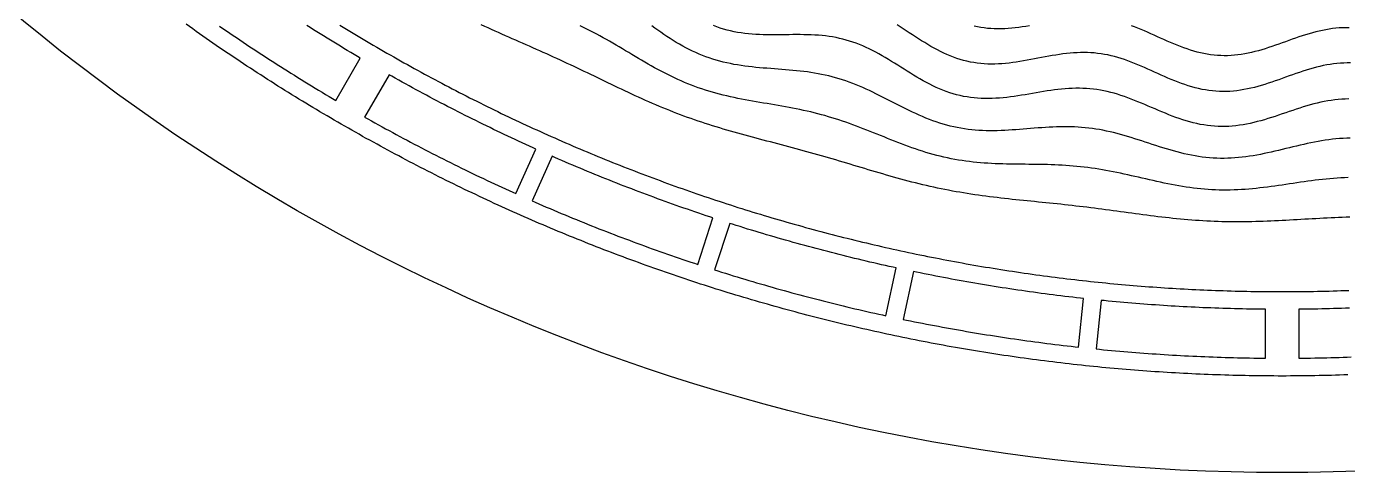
# Model space of a CAD drawing. Header units: millimetres. Extents: x -17.8 to 17.8, y -17.8 to 17.8.
# Drawn here: x -11.3 to 0.59, y -17.8 to -13.78 of the extents above; entities that cross this region are included whole.
import ezdxf

# ---------------------------------------------------------------- set-up
doc = ezdxf.new("R2010")
doc.units = ezdxf.units.MM
for name, color, linetype in [('ALTIN', 2, 'Continuous'), ('DOKU', 8, 'Continuous'), ('KESIM', 1, 'Continuous')]:
    doc.layers.add(name, color=color, linetype=linetype)

msp = doc.modelspace()

# ---------------------------------------------------------------- linework, layer by layer
at = {"layer": 'ALTIN'}
for points in [[(0.5908, -16.9197), (0.5539, -16.9209), (0.517, -16.9221), (0.4801, -16.9232), (0.4432, -16.9242), (0.4063, -16.9251), (0.3693, -16.926), (0.3324, -16.9267), (0.2955, -16.9274), (0.2585, -16.928), (0.2216, -16.9285), (0.1847, -16.929), (0.1477, -16.9294), (0.1108, -16.9296), (0.0739, -16.9298), (0.0369, -16.93), (0, -16.93), (-0.0369, -16.93), (-0.0739, -16.9298), (-0.1108, -16.9296), (-0.1477, -16.9294), (-0.1847, -16.929), (-0.2216, -16.9285), (-0.2585, -16.928), (-0.2955, -16.9274), (-0.3324, -16.9267), (-0.3693, -16.926), (-0.4063, -16.9251), (-0.4432, -16.9242), (-0.4801, -16.9232), (-0.517, -16.9221), (-0.5539, -16.9209), (-0.5908, -16.9197), (-0.6278, -16.9184), (-0.6647, -16.9169), (-0.7016, -16.9155), (-0.7385, -16.9139), (-0.7754, -16.9122), (-0.8123, -16.9105), (-0.8492, -16.9087), (-0.886, -16.9068), (-0.9229, -16.9048), (-0.9598, -16.9028), (-0.9967, -16.9006), (-1.0336, -16.8984), (-1.0704, -16.8961), (-1.1073, -16.8938), (-1.1441, -16.8913), (-1.181, -16.8888), (-1.2178, -16.8861), (-1.2547, -16.8834), (-1.2915, -16.8807), (-1.3283, -16.8778), (-1.3651, -16.8749), (-1.4019, -16.8719), (-1.4387, -16.8688), (-1.4755, -16.8656), (-1.5123, -16.8623), (-1.5491, -16.859), (-1.5859, -16.8556), (-1.6227, -16.8521), (-1.6594, -16.8485), (-1.6962, -16.8448), (-1.7329, -16.8411), (-1.7697, -16.8373), (-1.8064, -16.8334), (-1.8431, -16.8294), (-1.8798, -16.8253), (-1.9165, -16.8212), (-1.9532, -16.817), (-1.9899, -16.8126), (-2.0266, -16.8083), (-2.0632, -16.8038), (-2.0999, -16.7993), (-2.1365, -16.7946), (-2.1732, -16.7899), (-2.2098, -16.7852), (-2.2464, -16.7803), (-2.283, -16.7754), (-2.3196, -16.7703), (-2.3562, -16.7652), (-2.3928, -16.7601), (-2.4293, -16.7548), (-2.4659, -16.7495), (-2.5024, -16.744), (-2.5389, -16.7385), (-2.5754, -16.733), (-2.6119, -16.7273), (-2.6484, -16.7216), (-2.6849, -16.7157), (-2.7214, -16.7098), (-2.7578, -16.7039), (-2.7943, -16.6978), (-2.8307, -16.6917), (-2.8671, -16.6855), (-2.9035, -16.6792), (-2.9399, -16.6728), (-2.9762, -16.6663), (-3.0126, -16.6598), (-3.0489, -16.6532), (-3.0852, -16.6465), (-3.1216, -16.6397), (-3.1579, -16.6329), (-3.1941, -16.626), (-3.2304, -16.6189), (-3.2666, -16.6119), (-3.3029, -16.6047), (-3.3391, -16.5974), (-3.3753, -16.5901), (-3.4115, -16.5827), (-3.4477, -16.5752), (-3.4838, -16.5677), (-3.5199, -16.56), (-3.5561, -16.5523), (-3.5922, -16.5445), (-3.6283, -16.5366), (-3.6643, -16.5287), (-3.7004, -16.5207), (-3.7364, -16.5125), (-3.7724, -16.5044), (-3.8084, -16.4961), (-3.8444, -16.4877), (-3.8804, -16.4793), (-3.9163, -16.4708), (-3.9522, -16.4622), (-3.9881, -16.4536), (-4.024, -16.4448), (-4.0599, -16.436), (-4.0957, -16.4271), (-4.1316, -16.4181), (-4.1674, -16.4091), (-4.2032, -16.3999), (-4.2389, -16.3907), (-4.2747, -16.3815), (-4.3104, -16.3721), (-4.3461, -16.3626), (-4.3818, -16.3531), (-4.4175, -16.3435), (-4.4531, -16.3338), (-4.4887, -16.3241), (-4.5243, -16.3143), (-4.5599, -16.3044), (-4.5955, -16.2944), (-4.631, -16.2843), (-4.6665, -16.2742), (-4.702, -16.2639), (-4.7375, -16.2536), (-4.773, -16.2433), (-4.8084, -16.2328), (-4.8438, -16.2223), (-4.8792, -16.2117), (-4.9145, -16.201), (-4.9499, -16.1902), (-4.9852, -16.1794), (-5.0204, -16.1685), (-5.0557, -16.1575), (-5.0909, -16.1464), (-5.1262, -16.1353), (-5.1614, -16.1241), (-5.1965, -16.1128), (-5.2317, -16.1014), (-5.2668, -16.0899), (-5.3019, -16.0784), (-5.3369, -16.0668), (-5.372, -16.0551), (-5.407, -16.0434), (-5.442, -16.0315), (-5.4769, -16.0196), (-5.5119, -16.0076), (-5.5468, -15.9956), (-5.5817, -15.9834), (-5.6165, -15.9712), (-5.6514, -15.9589), (-5.6862, -15.9466), (-5.7209, -15.9341), (-5.7557, -15.9216), (-5.7904, -15.909), (-5.8251, -15.8963), (-5.8598, -15.8836), (-5.8944, -15.8708), (-5.929, -15.8579), (-5.9636, -15.8449), (-5.9981, -15.8318), (-6.0327, -15.8187), (-6.0672, -15.8055), (-6.1016, -15.7922), (-6.1361, -15.7789), (-6.1705, -15.7655), (-6.2049, -15.752), (-6.2392, -15.7384), (-6.2735, -15.7247), (-6.3078, -15.711), (-6.3421, -15.6972), (-6.3763, -15.6833), (-6.4105, -15.6694), (-6.4447, -15.6554), (-6.4788, -15.6413), (-6.5129, -15.6271), (-6.547, -15.6129), (-6.5811, -15.5985), (-6.6151, -15.5841), (-6.6491, -15.5697), (-6.683, -15.5551), (-6.7169, -15.5405), (-6.7508, -15.5258), (-6.7847, -15.5111), (-6.8185, -15.4962), (-6.8523, -15.4813), (-6.8861, -15.4663), (-6.9198, -15.4513), (-6.9535, -15.4361), (-6.9871, -15.4209), (-7.0208, -15.4056), (-7.0543, -15.3903), (-7.0879, -15.3749), (-7.1214, -15.3594), (-7.1549, -15.3438), (-7.1884, -15.3281), (-7.2218, -15.3124), (-7.2552, -15.2966), (-7.2886, -15.2808), (-7.3219, -15.2648), (-7.3552, -15.2488), (-7.3884, -15.2327), (-7.4216, -15.2166), (-7.4548, -15.2004), (-7.4879, -15.1841), (-7.5211, -15.1677), (-7.5541, -15.1512), (-7.5872, -15.1347), (-7.6202, -15.1181), (-7.6531, -15.1015), (-7.6861, -15.0847), (-7.719, -15.0679), (-7.7518, -15.0511), (-7.7846, -15.0341), (-7.8174, -15.0171), (-7.8501, -15), (-7.8829, -14.9828), (-7.9155, -14.9656), (-7.9482, -14.9483), (-7.9807, -14.9309), (-8.0133, -14.9135), (-8.0458, -14.896), (-8.0783, -14.8784), (-8.1107, -14.8607), (-8.1431, -14.843), (-8.1755, -14.8252), (-8.2078, -14.8073), (-8.2401, -14.7894), (-8.2724, -14.7714), (-8.3046, -14.7533), (-8.3367, -14.7351), (-8.3689, -14.7169), (-8.4009, -14.6986), (-8.433, -14.6802), (-8.465, -14.6618), (-8.497, -14.6433), (-8.5289, -14.6247), (-8.5608, -14.6061), (-8.5926, -14.5874), (-8.6244, -14.5686), (-8.6562, -14.5498), (-8.6879, -14.5308), (-8.7196, -14.5118), (-8.7512, -14.4928), (-8.7828, -14.4737), (-8.8144, -14.4545), (-8.8459, -14.4352), (-8.8774, -14.4159), (-8.9088, -14.3965), (-8.9402, -14.377), (-8.9715, -14.3575), (-9.0028, -14.3378), (-9.0341, -14.3182), (-9.0653, -14.2984), (-9.0965, -14.2786), (-9.1276, -14.2587), (-9.1587, -14.2388), (-9.1897, -14.2188), (-9.2207, -14.1987), (-9.2517, -14.1785), (-9.2826, -14.1583), (-9.3135, -14.138), (-9.3443, -14.1177), (-9.3751, -14.0973), (-9.4058, -14.0768), (-9.4365, -14.0562), (-9.4671, -14.0356), (-9.4977, -14.0149), (-9.5283, -13.9942), (-9.5588, -13.9733), (-9.5893, -13.9525), (-9.6197, -13.9315), (-9.65, -13.9105), (-9.6804, -13.8894), (-9.7106, -13.8682), (-9.7409, -13.847), (-9.7711, -13.8257), (-9.8012, -13.8044), (-9.8313, -13.783), (-9.8613, -13.7615)], [(-9.5588, -13.779), (-9.5288, -13.7998), (-9.4986, -13.8206), (-9.4685, -13.8413), (-9.4382, -13.8619), (-9.408, -13.8825), (-9.3777, -13.903), (-9.3473, -13.9234), (-9.3169, -13.9437), (-9.2865, -13.964), (-9.256, -13.9843), (-9.2255, -14.0044), (-9.1949, -14.0245), (-9.1643, -14.0445), (-9.1336, -14.0645), (-9.1029, -14.0844), (-9.0721, -14.1042), (-9.0413, -14.124), (-9.0105, -14.1437), (-8.9796, -14.1633), (-8.9487, -14.1829), (-8.9178, -14.2023), (-8.8867, -14.2218), (-8.8557, -14.2411), (-8.8246, -14.2604), (-8.7935, -14.2796), (-8.7623, -14.2988), (-8.7311, -14.3179), (-8.6998, -14.3369), (-8.6685, -14.3558), (-8.6372, -14.3747), (-8.6058, -14.3935), (-8.5744, -14.4122), (-8.5429, -14.4309), (-8.5146, -14.4477), (-8.2946, -14.0666), (-8.3188, -14.0523), (-8.3494, -14.0341), (-8.38, -14.0159), (-8.4106, -13.9975), (-8.4411, -13.9792), (-8.4716, -13.9607), (-8.502, -13.9422), (-8.5324, -13.9236), (-8.5628, -13.905), (-8.5931, -13.8863), (-8.6233, -13.8675), (-8.6536, -13.8486), (-8.6838, -13.8297), (-8.7139, -13.8107), (-8.744, -13.7917), (-8.7741, -13.7726)], [(-8.4789, -13.7687), (-8.4488, -13.7872), (-8.4187, -13.8056), (-8.3886, -13.8239), (-8.3584, -13.8422), (-8.3282, -13.8604), (-8.2979, -13.8785), (-8.2676, -13.8966), (-8.2373, -13.9146), (-8.2069, -13.9325), (-8.1765, -13.9504), (-8.146, -13.9682), (-8.1155, -13.986), (-8.085, -14.0036), (-8.0544, -14.0212), (-8.0238, -14.0388), (-7.9932, -14.0562), (-7.9625, -14.0737), (-7.9318, -14.091), (-7.901, -14.1083), (-7.8702, -14.1255), (-7.8394, -14.1426), (-7.8085, -14.1597), (-7.7776, -14.1767), (-7.7466, -14.1936), (-7.7157, -14.2105), (-7.6846, -14.2273), (-7.6536, -14.244), (-7.6225, -14.2607), (-7.5914, -14.2773), (-7.5602, -14.2938), (-7.529, -14.3103), (-7.4977, -14.3266), (-7.4665, -14.343), (-7.4352, -14.3592), (-7.4038, -14.3754), (-7.3724, -14.3915), (-7.341, -14.4076), (-7.3096, -14.4236), (-7.2781, -14.4395), (-7.2466, -14.4553), (-7.215, -14.4711), (-7.1834, -14.4868), (-7.1518, -14.5024), (-7.1202, -14.518), (-7.0885, -14.5335), (-7.0567, -14.5489), (-7.025, -14.5643), (-6.9932, -14.5796), (-6.9614, -14.5948), (-6.9295, -14.61), (-6.8976, -14.625), (-6.8657, -14.6401), (-6.8337, -14.655), (-6.8017, -14.6699), (-6.7697, -14.6847), (-6.7377, -14.6994), (-6.7056, -14.7141), (-6.6735, -14.7287), (-6.6413, -14.7432), (-6.6091, -14.7576), (-6.5769, -14.772), (-6.5447, -14.7863), (-6.5124, -14.8006), (-6.4801, -14.8148), (-6.4478, -14.8289), (-6.4154, -14.8429), (-6.383, -14.8569), (-6.3506, -14.8707), (-6.3181, -14.8846), (-6.2856, -14.8983), (-6.2531, -14.912), (-6.2206, -14.9256), (-6.188, -14.9391), (-6.1554, -14.9526), (-6.1227, -14.966), (-6.0901, -14.9793), (-6.0574, -14.9926), (-6.0247, -15.0057), (-5.9919, -15.0189), (-5.9591, -15.0319), (-5.9263, -15.0449), (-5.8935, -15.0577), (-5.8606, -15.0706), (-5.8277, -15.0833), (-5.7948, -15.096), (-5.7619, -15.1086), (-5.7289, -15.1211), (-5.6959, -15.1336), (-5.6629, -15.146), (-5.6298, -15.1583), (-5.5967, -15.1706), (-5.5636, -15.1827), (-5.5305, -15.1948), (-5.4973, -15.2069), (-5.4641, -15.2188), (-5.4309, -15.2307), (-5.3977, -15.2425), (-5.3644, -15.2543), (-5.3311, -15.2659), (-5.2978, -15.2775), (-5.2644, -15.289), (-5.2311, -15.3005), (-5.1977, -15.3119), (-5.1643, -15.3232), (-5.1308, -15.3344), (-5.0973, -15.3456), (-5.0639, -15.3566), (-5.0303, -15.3676), (-4.9968, -15.3786), (-4.9632, -15.3894), (-4.9297, -15.4002), (-4.896, -15.411), (-4.8624, -15.4216), (-4.8288, -15.4322), (-4.7951, -15.4427), (-4.7614, -15.4531), (-4.7277, -15.4634), (-4.6939, -15.4737), (-4.6601, -15.4839), (-4.6263, -15.4941), (-4.5925, -15.5041), (-4.5587, -15.5141), (-4.5248, -15.524), (-4.491, -15.5338), (-4.4571, -15.5436), (-4.4231, -15.5533), (-4.3892, -15.5629), (-4.3552, -15.5724), (-4.3212, -15.5819), (-4.2872, -15.5913), (-4.2532, -15.6006), (-4.2192, -15.6099), (-4.1851, -15.619), (-4.151, -15.6281), (-4.1169, -15.6371), (-4.0828, -15.6461), (-4.0486, -15.6549), (-4.0145, -15.6637), (-3.9803, -15.6725), (-3.9461, -15.6811), (-3.9119, -15.6897), (-3.8776, -15.6982), (-3.8434, -15.7066), (-3.8091, -15.7149), (-3.7748, -15.7232), (-3.7405, -15.7314), (-3.7062, -15.7395), (-3.6718, -15.7476), (-3.6375, -15.7556), (-3.6031, -15.7635), (-3.5687, -15.7713), (-3.5343, -15.779), (-3.4998, -15.7867), (-3.4654, -15.7943), (-3.4309, -15.8018), (-3.3964, -15.8093), (-3.3619, -15.8166), (-3.3274, -15.8239), (-3.2929, -15.8312), (-3.2583, -15.8383), (-3.2238, -15.8454), (-3.1892, -15.8524), (-3.1546, -15.8593), (-3.12, -15.8661), (-3.0854, -15.8729), (-3.0507, -15.8796), (-3.0161, -15.8862), (-2.9814, -15.8928), (-2.9467, -15.8992), (-2.9121, -15.9056), (-2.8773, -15.9119), (-2.8426, -15.9182), (-2.8079, -15.9243), (-2.7731, -15.9304), (-2.7384, -15.9364), (-2.7036, -15.9424), (-2.6688, -15.9482), (-2.634, -15.954), (-2.5992, -15.9597), (-2.5644, -15.9654), (-2.5295, -15.9709), (-2.4947, -15.9764), (-2.4598, -15.9818), (-2.425, -15.9871), (-2.3901, -15.9924), (-2.3552, -15.9976), (-2.3203, -16.0027), (-2.2854, -16.0077), (-2.2504, -16.0126), (-2.2155, -16.0175), (-2.1805, -16.0223), (-2.1456, -16.027), (-2.1106, -16.0317), (-2.0756, -16.0362), (-2.0406, -16.0407), (-2.0056, -16.0451), (-1.9706, -16.0495), (-1.9356, -16.0537), (-1.9006, -16.0579), (-1.8655, -16.062), (-1.8305, -16.0661), (-1.7954, -16.07), (-1.7604, -16.0739), (-1.7253, -16.0777), (-1.6902, -16.0814), (-1.6551, -16.0851), (-1.62, -16.0886), (-1.5849, -16.0921), (-1.5498, -16.0956), (-1.5147, -16.0989), (-1.4796, -16.1022), (-1.4444, -16.1054), (-1.4093, -16.1085), (-1.3742, -16.1115), (-1.339, -16.1145), (-1.3038, -16.1173), (-1.2687, -16.1202), (-1.2335, -16.1229), (-1.1983, -16.1255), (-1.1632, -16.1281), (-1.128, -16.1306), (-1.0928, -16.133), (-1.0576, -16.1354), (-1.0224, -16.1376), (-0.9872, -16.1398), (-0.9519, -16.142), (-0.9167, -16.144), (-0.8815, -16.146), (-0.8463, -16.1478), (-0.811, -16.1496), (-0.7758, -16.1514), (-0.7406, -16.153), (-0.7053, -16.1546), (-0.6701, -16.1561), (-0.6348, -16.1575), (-0.5996, -16.1589), (-0.5643, -16.1601), (-0.5291, -16.1613), (-0.4938, -16.1625), (-0.4585, -16.1635), (-0.4233, -16.1645), (-0.388, -16.1653), (-0.3527, -16.1662), (-0.3175, -16.1669), (-0.2822, -16.1675), (-0.2469, -16.1681), (-0.2117, -16.1686), (-0.1764, -16.169), (-0.1411, -16.1694), (-0.1058, -16.1697), (-0.0706, -16.1698), (-0.0353, -16.17), (0, -16.17), (0.0353, -16.17), (0.0706, -16.1698), (0.1058, -16.1697), (0.1411, -16.1694), (0.1764, -16.169), (0.2117, -16.1686), (0.2469, -16.1681), (0.2822, -16.1675), (0.3175, -16.1669), (0.3527, -16.1662), (0.388, -16.1653), (0.4233, -16.1645), (0.4585, -16.1635), (0.4938, -16.1625), (0.5291, -16.1613), (0.5643, -16.1601), (0.5996, -16.1589)], [(0.6055, -16.3188), (0.5699, -16.3201), (0.5343, -16.3213), (0.4987, -16.3224), (0.4631, -16.3234), (0.4275, -16.3244), (0.3919, -16.3253), (0.3562, -16.3261), (0.3206, -16.3269), (0.285, -16.3275), (0.2494, -16.3281), (0.2138, -16.3286), (0.1781, -16.329), (0.15, -16.3293), (0.15, -16.7693), (0.1829, -16.769), (0.2195, -16.7686), (0.2561, -16.768), (0.2927, -16.7674), (0.3293, -16.7668), (0.3658, -16.766), (0.4024, -16.7652), (0.439, -16.7643), (0.4756, -16.7633), (0.5121, -16.7622), (0.5487, -16.761), (0.5853, -16.7598), (0.6218, -16.7585)]]:
    msp.add_lwpolyline(points, dxfattribs=at)
for points in [[(-6.9336, -14.7849), (-6.9659, -14.7698), (-6.9981, -14.7545), (-7.0302, -14.7392), (-7.0624, -14.7238), (-7.0945, -14.7084), (-7.1266, -14.6929), (-7.1586, -14.6773), (-7.1906, -14.6617), (-7.2226, -14.6459), (-7.2545, -14.6301), (-7.2864, -14.6143), (-7.3183, -14.5983), (-7.3501, -14.5823), (-7.3819, -14.5663), (-7.4137, -14.5501), (-7.4454, -14.5339), (-7.4771, -14.5176), (-7.5087, -14.5013), (-7.5404, -14.4849), (-7.5719, -14.4684), (-7.6035, -14.4518), (-7.635, -14.4352), (-7.6665, -14.4185), (-7.6979, -14.4018), (-7.7293, -14.3849), (-7.7607, -14.368), (-7.792, -14.3511), (-7.8233, -14.334), (-7.8545, -14.3169), (-7.8858, -14.2998), (-7.9169, -14.2825), (-7.9481, -14.2652), (-7.9792, -14.2479), (-8.0102, -14.2304), (-8.0347, -14.2166), (-8.2548, -14.5977), (-8.2261, -14.6138), (-8.1942, -14.6318), (-8.1622, -14.6496), (-8.1303, -14.6674), (-8.0982, -14.6851), (-8.0662, -14.7027), (-8.0341, -14.7203), (-8.002, -14.7378), (-7.9698, -14.7552), (-7.9376, -14.7725), (-7.9053, -14.7898), (-7.873, -14.807), (-7.8407, -14.8242), (-7.8084, -14.8412), (-7.776, -14.8582), (-7.7435, -14.8752), (-7.7111, -14.892), (-7.6785, -14.9088), (-7.646, -14.9255), (-7.6134, -14.9422), (-7.5808, -14.9588), (-7.5482, -14.9753), (-7.5155, -14.9917), (-7.4827, -15.008), (-7.45, -15.0243), (-7.4172, -15.0406), (-7.3844, -15.0567), (-7.3515, -15.0728), (-7.3186, -15.0888), (-7.2856, -15.1047), (-7.2527, -15.1206), (-7.2197, -15.1364), (-7.1866, -15.1521), (-7.1536, -15.1677), (-7.1204, -15.1833), (-7.0873, -15.1988), (-7.0541, -15.2142), (-7.0209, -15.2296), (-6.9877, -15.2448), (-6.9544, -15.2601), (-6.9211, -15.2752), (-6.894, -15.2874), (-6.715, -14.8855), (-6.7395, -14.8744), (-6.7719, -14.8597), (-6.8043, -14.8449), (-6.8367, -14.83), (-6.8691, -14.815), (-6.9014, -14.8)], [(-5.3502, -15.4287), (-5.3838, -15.417), (-5.4175, -15.4052), (-5.4511, -15.3933), (-5.4846, -15.3814), (-5.5182, -15.3694), (-5.5517, -15.3573), (-5.5852, -15.3452), (-5.6187, -15.333), (-5.6521, -15.3207), (-5.6855, -15.3083), (-5.7189, -15.2959), (-5.7522, -15.2833), (-5.7856, -15.2708), (-5.8189, -15.2581), (-5.8521, -15.2454), (-5.8854, -15.2326), (-5.9186, -15.2197), (-5.9518, -15.2067), (-5.985, -15.1937), (-6.0181, -15.1806), (-6.0512, -15.1675), (-6.0843, -15.1542), (-6.1173, -15.1409), (-6.1503, -15.1275), (-6.1833, -15.1141), (-6.2163, -15.1006), (-6.2492, -15.087), (-6.2821, -15.0733), (-6.315, -15.0595), (-6.3478, -15.0457), (-6.3806, -15.0318), (-6.4134, -15.0179), (-6.4462, -15.0039), (-6.4789, -14.9898), (-6.5116, -14.9756), (-6.5442, -14.9613), (-6.5688, -14.9506), (-6.7478, -15.3525), (-6.7206, -15.3645), (-6.687, -15.3791), (-6.6535, -15.3936), (-6.6199, -15.4081), (-6.5862, -15.4225), (-6.5526, -15.4369), (-6.5189, -15.4511), (-6.4851, -15.4653), (-6.4514, -15.4794), (-6.4176, -15.4935), (-6.3838, -15.5074), (-6.3499, -15.5213), (-6.3161, -15.5351), (-6.2822, -15.5489), (-6.2482, -15.5625), (-6.2142, -15.5761), (-6.1803, -15.5897), (-6.1462, -15.6031), (-6.1122, -15.6165), (-6.0781, -15.6298), (-6.044, -15.643), (-6.0098, -15.6561), (-5.9757, -15.6692), (-5.9415, -15.6822), (-5.9072, -15.6951), (-5.873, -15.708), (-5.8387, -15.7208), (-5.8044, -15.7335), (-5.77, -15.7461), (-5.7357, -15.7586), (-5.7013, -15.7711), (-5.6669, -15.7835), (-5.6324, -15.7958), (-5.5979, -15.8081), (-5.5634, -15.8203), (-5.5289, -15.8324), (-5.4944, -15.8444), (-5.4598, -15.8563), (-5.4252, -15.8682), (-5.3905, -15.88), (-5.3559, -15.8917), (-5.3212, -15.9034), (-5.2865, -15.915), (-5.2582, -15.9243), (-5.1223, -15.5058), (-5.1478, -15.4974), (-5.1816, -15.4861), (-5.2154, -15.4748), (-5.2491, -15.4634), (-5.2828, -15.4519), (-5.3165, -15.4403)], [(-4.8681, -16.0479), (-4.8331, -16.0585), (-4.798, -16.069), (-4.7629, -16.0794), (-4.7278, -16.0898), (-4.6927, -16.1), (-4.6576, -16.1102), (-4.6224, -16.1204), (-4.5873, -16.1304), (-4.5521, -16.1404), (-4.5168, -16.1503), (-4.4816, -16.1601), (-4.4463, -16.1698), (-4.411, -16.1795), (-4.3757, -16.1891), (-4.3404, -16.1986), (-4.305, -16.208), (-4.2697, -16.2174), (-4.2343, -16.2266), (-4.1989, -16.2358), (-4.1634, -16.245), (-4.128, -16.254), (-4.0925, -16.263), (-4.057, -16.2719), (-4.0215, -16.2807), (-3.986, -16.2894), (-3.9504, -16.2981), (-3.9149, -16.3066), (-3.8793, -16.3151), (-3.8437, -16.3236), (-3.8081, -16.3319), (-3.7724, -16.3402), (-3.7368, -16.3484), (-3.7011, -16.3565), (-3.6654, -16.3645), (-3.6297, -16.3725), (-3.594, -16.3804), (-3.5649, -16.3867), (-3.4734, -15.9563), (-3.4997, -15.9506), (-3.5345, -15.9429), (-3.5692, -15.9352), (-3.604, -15.9273), (-3.6387, -15.9194), (-3.6735, -15.9115), (-3.7082, -15.9034), (-3.7428, -15.8953), (-3.7775, -15.8871), (-3.8122, -15.8788), (-3.8468, -15.8704), (-3.8814, -15.862), (-3.916, -15.8535), (-3.9506, -15.8449), (-3.9851, -15.8363), (-4.0197, -15.8275), (-4.0542, -15.8187), (-4.0887, -15.8099), (-4.1232, -15.8009), (-4.1576, -15.7919), (-4.1921, -15.7828), (-4.2265, -15.7736), (-4.2609, -15.7643), (-4.2953, -15.755), (-4.3297, -15.7456), (-4.364, -15.7361), (-4.3983, -15.7265), (-4.4326, -15.7169), (-4.4669, -15.7072), (-4.5012, -15.6974), (-4.5354, -15.6875), (-4.5696, -15.6776), (-4.6038, -15.6676), (-4.638, -15.6575), (-4.6721, -15.6474), (-4.7062, -15.6371), (-4.7403, -15.6268), (-4.7744, -15.6165), (-4.8085, -15.606), (-4.8425, -15.5955), (-4.8765, -15.5849), (-4.9105, -15.5742), (-4.9445, -15.5634), (-4.9701, -15.5553), (-5.1061, -15.9738), (-5.0777, -15.9828), (-5.0428, -15.9938), (-5.0079, -16.0048), (-4.973, -16.0157), (-4.938, -16.0265), (-4.9031, -16.0372)], [(-2.0962, -16.1949), (-2.1315, -16.1903), (-2.1668, -16.1856), (-2.2021, -16.1808), (-2.2374, -16.176), (-2.2727, -16.1711), (-2.308, -16.1661), (-2.3432, -16.161), (-2.3785, -16.1559), (-2.4137, -16.1506), (-2.449, -16.1453), (-2.4842, -16.1399), (-2.5194, -16.1345), (-2.5546, -16.129), (-2.5898, -16.1233), (-2.6249, -16.1177), (-2.6601, -16.1119), (-2.6952, -16.106), (-2.7304, -16.1001), (-2.7655, -16.0941), (-2.8006, -16.0881), (-2.8357, -16.0819), (-2.8708, -16.0757), (-2.9058, -16.0694), (-2.9409, -16.063), (-2.9759, -16.0566), (-3.0109, -16.05), (-3.0459, -16.0434), (-3.0809, -16.0367), (-3.1159, -16.03), (-3.1509, -16.0231), (-3.1858, -16.0162), (-3.2208, -16.0092), (-3.2557, -16.0022), (-3.2906, -15.995), (-3.3169, -15.9896), (-3.4084, -16.42), (-3.3792, -16.426), (-3.3434, -16.4333), (-3.3075, -16.4406), (-3.2717, -16.4478), (-3.2358, -16.4549), (-3.1999, -16.4619), (-3.1639, -16.4688), (-3.128, -16.4757), (-3.0921, -16.4825), (-3.0561, -16.4892), (-3.0201, -16.4958), (-2.9841, -16.5024), (-2.9481, -16.5088), (-2.9121, -16.5152), (-2.876, -16.5215), (-2.84, -16.5278), (-2.8039, -16.5339), (-2.7678, -16.54), (-2.7318, -16.546), (-2.6957, -16.5519), (-2.6595, -16.5578), (-2.6234, -16.5635), (-2.5873, -16.5692), (-2.5511, -16.5748), (-2.5149, -16.5803), (-2.4788, -16.5858), (-2.4426, -16.5912), (-2.4064, -16.5965), (-2.3702, -16.6017), (-2.3339, -16.6068), (-2.2977, -16.6118), (-2.2615, -16.6168), (-2.2252, -16.6217), (-2.1889, -16.6265), (-2.1526, -16.6313), (-2.1164, -16.6359), (-2.0801, -16.6405), (-2.0437, -16.645), (-2.0074, -16.6494), (-1.9711, -16.6538), (-1.9348, -16.658), (-1.8984, -16.6622), (-1.8621, -16.6663), (-1.8325, -16.6696), (-1.7865, -16.232), (-1.8132, -16.229), (-1.8486, -16.225), (-1.884, -16.221), (-1.9194, -16.2168), (-1.9548, -16.2126), (-1.9901, -16.2083), (-2.0255, -16.2039), (-2.0608, -16.1994)], [(-0.4631, -16.3234), (-0.4987, -16.3224), (-0.5343, -16.3213), (-0.5699, -16.3201), (-0.6055, -16.3188), (-0.6411, -16.3174), (-0.6767, -16.316), (-0.7123, -16.3145), (-0.7479, -16.3129), (-0.7835, -16.3112), (-0.8191, -16.3094), (-0.8546, -16.3076), (-0.8902, -16.3057), (-0.9258, -16.3037), (-0.9614, -16.3017), (-0.9969, -16.2995), (-1.0325, -16.2973), (-1.068, -16.295), (-1.1036, -16.2927), (-1.1391, -16.2902), (-1.1747, -16.2877), (-1.2102, -16.2851), (-1.2457, -16.2824), (-1.2812, -16.2797), (-1.3168, -16.2768), (-1.3523, -16.2739), (-1.3878, -16.2709), (-1.4233, -16.2679), (-1.4587, -16.2647), (-1.4942, -16.2615), (-1.5297, -16.2582), (-1.5652, -16.2548), (-1.6006, -16.2514), (-1.6274, -16.2487), (-1.6734, -16.6863), (-1.6437, -16.6892), (-1.6073, -16.6928), (-1.5709, -16.6963), (-1.5345, -16.6996), (-1.498, -16.703), (-1.4616, -16.7062), (-1.4252, -16.7093), (-1.3887, -16.7124), (-1.3522, -16.7154), (-1.3158, -16.7183), (-1.2793, -16.7211), (-1.2428, -16.7239), (-1.2063, -16.7266), (-1.1698, -16.7291), (-1.1333, -16.7317), (-1.0968, -16.7341), (-1.0603, -16.7364), (-1.0238, -16.7387), (-0.9873, -16.7409), (-0.9507, -16.743), (-0.9142, -16.7451), (-0.8777, -16.747), (-0.8411, -16.7489), (-0.8046, -16.7507), (-0.768, -16.7524), (-0.7315, -16.754), (-0.6949, -16.7556), (-0.6584, -16.7571), (-0.6218, -16.7585), (-0.5853, -16.7598), (-0.5487, -16.761), (-0.5121, -16.7622), (-0.4756, -16.7633), (-0.439, -16.7643), (-0.4024, -16.7652), (-0.3658, -16.766), (-0.3293, -16.7668), (-0.2927, -16.7674), (-0.2561, -16.768), (-0.2195, -16.7686), (-0.1829, -16.769), (-0.15, -16.7693), (-0.15, -16.3293), (-0.1781, -16.329), (-0.2138, -16.3286), (-0.2494, -16.3281), (-0.285, -16.3275), (-0.3206, -16.3269), (-0.3562, -16.3261), (-0.3919, -16.3253), (-0.4275, -16.3244)]]:
    msp.add_lwpolyline(points, close=True, dxfattribs=at)
at = {"layer": 'DOKU'}
for points in [[(0.6089, -15.4982), (0.5751, -15.4996), (0.5413, -15.5011), (0.5075, -15.5026), (0.4737, -15.5042), (0.4399, -15.5058), (0.4061, -15.5075), (0.3723, -15.5093), (0.3385, -15.5111), (0.3046, -15.513), (0.2708, -15.5149), (0.237, -15.5168), (0.2032, -15.5188), (0.1693, -15.5207), (0.1355, -15.5226), (0.1016, -15.5245), (0.0677, -15.5264), (0.0339, -15.5282), (0, -15.53), (-0.0339, -15.5317), (-0.0678, -15.5333), (-0.1017, -15.5348), (-0.1356, -15.5362), (-0.1695, -15.5374), (-0.2034, -15.5386), (-0.2373, -15.5395), (-0.2713, -15.5404), (-0.3052, -15.541), (-0.3391, -15.5415), (-0.373, -15.5417), (-0.407, -15.5418), (-0.4409, -15.5417), (-0.4748, -15.5414), (-0.5088, -15.5408), (-0.5427, -15.54), (-0.5766, -15.539), (-0.6105, -15.5378), (-0.6444, -15.5364), (-0.6783, -15.5347), (-0.7121, -15.5328), (-0.746, -15.5307), (-0.7798, -15.5284), (-0.8137, -15.5258), (-0.8475, -15.5231), (-0.8813, -15.5202), (-0.9151, -15.517), (-0.9489, -15.5137), (-0.9826, -15.5103), (-1.0164, -15.5066), (-1.0501, -15.5028), (-1.0838, -15.4989), (-1.1175, -15.4949), (-1.1512, -15.4907), (-1.1848, -15.4865), (-1.2185, -15.4821), (-1.2521, -15.4777), (-1.2857, -15.4732), (-1.3193, -15.4687), (-1.3529, -15.4642), (-1.3865, -15.4596), (-1.4201, -15.455), (-1.4537, -15.4504), (-1.4873, -15.4458), (-1.5208, -15.4413), (-1.5544, -15.4368), (-1.588, -15.4323), (-1.6215, -15.4279), (-1.6551, -15.4235), (-1.6887, -15.4192), (-1.7223, -15.415), (-1.7558, -15.4108), (-1.7894, -15.4067), (-1.823, -15.4027), (-1.8566, -15.3988), (-1.8903, -15.3949), (-1.9239, -15.3911), (-1.9575, -15.3874), (-1.9912, -15.3837), (-2.0248, -15.3801), (-2.0585, -15.3766), (-2.0922, -15.3731), (-2.1259, -15.3697), (-2.1596, -15.3663), (-2.1933, -15.3629), (-2.227, -15.3595), (-2.2607, -15.3561), (-2.2945, -15.3527), (-2.3282, -15.3493), (-2.362, -15.3459), (-2.3957, -15.3424), (-2.4294, -15.3388), (-2.4632, -15.3352), (-2.4969, -15.3314), (-2.5306, -15.3276), (-2.5643, -15.3237), (-2.598, -15.3196), (-2.6317, -15.3154), (-2.6653, -15.3111), (-2.699, -15.3066), (-2.7326, -15.3019), (-2.7662, -15.2971), (-2.7997, -15.292), (-2.8332, -15.2868), (-2.8667, -15.2814), (-2.9002, -15.2757), (-2.9336, -15.2699), (-2.967, -15.2638), (-3.0003, -15.2575), (-3.0336, -15.251), (-3.0669, -15.2443), (-3.1001, -15.2373), (-3.1332, -15.2302), (-3.1663, -15.2228), (-3.1994, -15.2152), (-3.2324, -15.2074), (-3.2654, -15.1994), (-3.2983, -15.1912), (-3.3312, -15.1829), (-3.3641, -15.1743), (-3.3969, -15.1656), (-3.4296, -15.1567), (-3.4623, -15.1477), (-3.495, -15.1386), (-3.5277, -15.1293), (-3.5603, -15.1199), (-3.5929, -15.1105), (-3.6254, -15.1009), (-3.6579, -15.0913), (-3.6904, -15.0816), (-3.7229, -15.0719), (-3.7554, -15.0621), (-3.7879, -15.0523), (-3.8203, -15.0426), (-3.8528, -15.0328), (-3.8852, -15.023), (-3.9177, -15.0133), (-3.9501, -15.0036), (-3.9826, -14.9939), (-4.015, -14.9843), (-4.0475, -14.9747), (-4.08, -14.9652), (-4.1125, -14.9558), (-4.145, -14.9464), (-4.1775, -14.9371), (-4.2101, -14.9279), (-4.2427, -14.9187), (-4.2753, -14.9096), (-4.3079, -14.9006), (-4.3405, -14.8917), (-4.3732, -14.8828), (-4.4059, -14.874), (-4.4386, -14.8653), (-4.4713, -14.8566), (-4.5041, -14.8479), (-4.5368, -14.8392), (-4.5696, -14.8306), (-4.6024, -14.822), (-4.6351, -14.8134), (-4.6679, -14.8048), (-4.7007, -14.7961), (-4.7335, -14.7874), (-4.7663, -14.7787), (-4.799, -14.7699), (-4.8318, -14.761), (-4.8645, -14.7521), (-4.8972, -14.743), (-4.9299, -14.7339), (-4.9625, -14.7246), (-4.9951, -14.7152), (-5.0277, -14.7056), (-5.0602, -14.6959), (-5.0927, -14.6861), (-5.1251, -14.676), (-5.1575, -14.6658), (-5.1897, -14.6554), (-5.222, -14.6448), (-5.2541, -14.634), (-5.2862, -14.623), (-5.3182, -14.6118), (-5.3502, -14.6003), (-5.3821, -14.5887), (-5.4138, -14.5768), (-5.4455, -14.5648), (-5.4772, -14.5525), (-5.5087, -14.54), (-5.5402, -14.5274), (-5.5716, -14.5145), (-5.6029, -14.5015), (-5.6342, -14.4882), (-5.6653, -14.4748), (-5.6964, -14.4612), (-5.7275, -14.4475), (-5.7584, -14.4336), (-5.7893, -14.4196), (-5.8202, -14.4054), (-5.851, -14.3912), (-5.8817, -14.3768), (-5.9124, -14.3624), (-5.9431, -14.3478), (-5.9737, -14.3333), (-6.0043, -14.3186), (-6.0349, -14.3039), (-6.0654, -14.2892), (-6.0959, -14.2745), (-6.1265, -14.2597), (-6.157, -14.245), (-6.1875, -14.2303), (-6.218, -14.2156), (-6.2485, -14.2009), (-6.2791, -14.1863), (-6.3096, -14.1717), (-6.3402, -14.1572), (-6.3708, -14.1427), (-6.4014, -14.1283), (-6.4321, -14.114), (-6.4628, -14.0997), (-6.4935, -14.0855), (-6.5242, -14.0713), (-6.555, -14.0573), (-6.5858, -14.0433), (-6.6167, -14.0294), (-6.6476, -14.0155), (-6.6785, -14.0017), (-6.7094, -13.9879), (-6.7403, -13.9742), (-6.7713, -13.9605), (-6.8023, -13.9468), (-6.8333, -13.9332), (-6.8644, -13.9196), (-6.8954, -13.9059), (-6.9264, -13.8923), (-6.9575, -13.8786), (-6.9885, -13.8649), (-7.0195, -13.8511), (-7.0505, -13.8373), (-7.0814, -13.8235), (-7.1124, -13.8095), (-7.1432, -13.7954), (-7.1741, -13.7813), (-7.2049, -13.767)], [(0.5949, -15.1424), (0.5619, -15.1439), (0.5289, -15.1457), (0.4959, -15.1479), (0.4629, -15.1504), (0.4299, -15.1532), (0.3969, -15.1564), (0.3639, -15.1598), (0.3309, -15.1636), (0.2979, -15.1676), (0.2648, -15.1718), (0.2318, -15.1762), (0.1987, -15.1808), (0.1657, -15.1855), (0.1326, -15.1903), (0.0995, -15.1952), (0.0663, -15.2001), (0.0332, -15.2051), (0, -15.21), (-0.0332, -15.2148), (-0.0664, -15.2196), (-0.0996, -15.2241), (-0.1329, -15.2285), (-0.1662, -15.2327), (-0.1995, -15.2366), (-0.2328, -15.2403), (-0.2661, -15.2436), (-0.2994, -15.2466), (-0.3327, -15.2492), (-0.3661, -15.2514), (-0.3994, -15.2532), (-0.4328, -15.2545), (-0.4661, -15.2554), (-0.4994, -15.2558), (-0.5327, -15.2557), (-0.566, -15.2552), (-0.5993, -15.2541), (-0.6326, -15.2526), (-0.6659, -15.2505), (-0.6991, -15.248), (-0.7323, -15.2449), (-0.7654, -15.2415), (-0.7986, -15.2375), (-0.8317, -15.2331), (-0.8647, -15.2283), (-0.8978, -15.2231), (-0.9307, -15.2175), (-0.9637, -15.2116), (-0.9966, -15.2053), (-1.0295, -15.1988), (-1.0623, -15.192), (-1.0951, -15.185), (-1.1279, -15.1779), (-1.1607, -15.1705), (-1.1934, -15.1631), (-1.226, -15.1556), (-1.2587, -15.1481), (-1.2913, -15.1406), (-1.324, -15.1331), (-1.3566, -15.1257), (-1.3892, -15.1184), (-1.4218, -15.1112), (-1.4544, -15.1042), (-1.487, -15.0974), (-1.5196, -15.0909), (-1.5522, -15.0846), (-1.5848, -15.0785), (-1.6175, -15.0728), (-1.6501, -15.0674), (-1.6829, -15.0623), (-1.7156, -15.0575), (-1.7484, -15.0531), (-1.7812, -15.0491), (-1.814, -15.0454), (-1.8469, -15.042), (-1.8799, -15.039), (-1.9129, -15.0363), (-1.9459, -15.0339), (-1.979, -15.0319), (-2.0121, -15.0301), (-2.0453, -15.0286), (-2.0785, -15.0274), (-2.1118, -15.0264), (-2.1451, -15.0256), (-2.1785, -15.0249), (-2.2119, -15.0244), (-2.2454, -15.024), (-2.2788, -15.0237), (-2.3123, -15.0234), (-2.3458, -15.0231), (-2.3794, -15.0227), (-2.4129, -15.0223), (-2.4465, -15.0218), (-2.48, -15.0211), (-2.5135, -15.0203), (-2.547, -15.0192), (-2.5805, -15.0179), (-2.614, -15.0162), (-2.6474, -15.0143), (-2.6808, -15.012), (-2.7141, -15.0094), (-2.7474, -15.0064), (-2.7806, -15.0029), (-2.8138, -14.999), (-2.8468, -14.9947), (-2.8798, -14.9899), (-2.9127, -14.9846), (-2.9455, -14.9788), (-2.9782, -14.9726), (-3.0108, -14.9658), (-3.0434, -14.9586), (-3.0758, -14.9509), (-3.1081, -14.9427), (-3.1403, -14.9341), (-3.1724, -14.925), (-3.2044, -14.9155), (-3.2363, -14.9055), (-3.2681, -14.8952), (-3.2998, -14.8845), (-3.3314, -14.8735), (-3.363, -14.8622), (-3.3944, -14.8506), (-3.4258, -14.8388), (-3.4571, -14.8268), (-3.4884, -14.8145), (-3.5196, -14.8022), (-3.5507, -14.7897), (-3.5818, -14.7772), (-3.6129, -14.7647), (-3.644, -14.7521), (-3.675, -14.7396), (-3.7061, -14.7272), (-3.7371, -14.7149), (-3.7682, -14.7027), (-3.7993, -14.6907), (-3.8304, -14.6789), (-3.8616, -14.6674), (-3.8928, -14.656), (-3.9241, -14.645), (-3.9555, -14.6342), (-3.9869, -14.6237), (-4.0184, -14.6136), (-4.05, -14.6038), (-4.0817, -14.5943), (-4.1134, -14.5851), (-4.1453, -14.5763), (-4.1773, -14.5679), (-4.2093, -14.5597), (-4.2415, -14.5519), (-4.2738, -14.5444), (-4.3061, -14.5372), (-4.3386, -14.5303), (-4.3711, -14.5237), (-4.4038, -14.5172), (-4.4365, -14.511), (-4.4693, -14.505), (-4.5021, -14.4992), (-4.535, -14.4934), (-4.568, -14.4878), (-4.601, -14.4822), (-4.634, -14.4767), (-4.6671, -14.4712), (-4.7001, -14.4656), (-4.7332, -14.4599), (-4.7663, -14.4541), (-4.7993, -14.4482), (-4.8323, -14.4421), (-4.8652, -14.4358), (-4.8981, -14.4293), (-4.9309, -14.4224), (-4.9636, -14.4153), (-4.9962, -14.4078), (-5.0287, -14.4), (-5.0611, -14.3918), (-5.0934, -14.3832), (-5.1255, -14.3742), (-5.1575, -14.3647), (-5.1893, -14.3548), (-5.221, -14.3445), (-5.2525, -14.3336), (-5.2838, -14.3223), (-5.3149, -14.3106), (-5.3459, -14.2983), (-5.3767, -14.2857), (-5.4074, -14.2725), (-5.4378, -14.259), (-5.4681, -14.245), (-5.4982, -14.2305), (-5.5282, -14.2157), (-5.558, -14.2006), (-5.5877, -14.1851), (-5.6172, -14.1693), (-5.6465, -14.1532), (-5.6758, -14.1368), (-5.7049, -14.1202), (-5.734, -14.1034), (-5.7629, -14.0865), (-5.7918, -14.0694), (-5.8206, -14.0522), (-5.8494, -14.035), (-5.8781, -14.0177), (-5.9068, -14.0005), (-5.9356, -13.9833), (-5.9643, -13.9662), (-5.993, -13.9491), (-6.0218, -13.9323), (-6.0506, -13.9155), (-6.0796, -13.899), (-6.1085, -13.8827), (-6.1376, -13.8666), (-6.1668, -13.8508), (-6.1961, -13.8353), (-6.2255, -13.82), (-6.255, -13.8051), (-6.2847, -13.7904), (-6.3145, -13.7761)], [(0.6133, -14.7872), (0.581, -14.7881), (0.5488, -14.7897), (0.5165, -14.7919), (0.4843, -14.7947), (0.4521, -14.7981), (0.4199, -14.8021), (0.3877, -14.8066), (0.3555, -14.8116), (0.3233, -14.8172), (0.2911, -14.8232), (0.2589, -14.8296), (0.2266, -14.8364), (0.1943, -14.8435), (0.162, -14.8509), (0.1297, -14.8585), (0.0973, -14.8663), (0.0649, -14.8742), (0.0325, -14.8821), (0, -14.89), (-0.0325, -14.8978), (-0.065, -14.9056), (-0.0976, -14.9131), (-0.1302, -14.9204), (-0.1628, -14.9273), (-0.1955, -14.9339), (-0.2282, -14.9401), (-0.2609, -14.9459), (-0.2936, -14.9511), (-0.3263, -14.9557), (-0.3591, -14.9598), (-0.3918, -14.9632), (-0.4246, -14.966), (-0.4573, -14.968), (-0.49, -14.9694), (-0.5228, -14.97), (-0.5555, -14.9698), (-0.5881, -14.9689), (-0.6208, -14.9672), (-0.6534, -14.9648), (-0.6859, -14.9617), (-0.7185, -14.9578), (-0.751, -14.9531), (-0.7834, -14.9478), (-0.8158, -14.9418), (-0.8481, -14.9352), (-0.8804, -14.928), (-0.9126, -14.9203), (-0.9447, -14.912), (-0.9768, -14.9033), (-1.0088, -14.8941), (-1.0408, -14.8846), (-1.0728, -14.8748), (-1.1046, -14.8647), (-1.1365, -14.8545), (-1.1683, -14.8441), (-1.2, -14.8337), (-1.2317, -14.8232), (-1.2634, -14.8128), (-1.2951, -14.8025), (-1.3267, -14.7924), (-1.3583, -14.7825), (-1.3899, -14.7729), (-1.4216, -14.7636), (-1.4532, -14.7546), (-1.4849, -14.7461), (-1.5165, -14.7381), (-1.5482, -14.7305), (-1.58, -14.7235), (-1.6118, -14.717), (-1.6436, -14.7111), (-1.6755, -14.7058), (-1.7075, -14.7011), (-1.7395, -14.697), (-1.7716, -14.6935), (-1.8038, -14.6906), (-1.836, -14.6883), (-1.8684, -14.6866), (-1.9008, -14.6855), (-1.9333, -14.6849), (-1.9659, -14.6849), (-1.9986, -14.6853), (-2.0314, -14.6862), (-2.0642, -14.6875), (-2.0971, -14.6892), (-2.1301, -14.6911), (-2.1632, -14.6934), (-2.1963, -14.6958), (-2.2295, -14.6985), (-2.2627, -14.7012), (-2.296, -14.7039), (-2.3293, -14.7067), (-2.3626, -14.7093), (-2.396, -14.7119), (-2.4293, -14.7142), (-2.4627, -14.7163), (-2.496, -14.7181), (-2.5293, -14.7195), (-2.5625, -14.7205), (-2.5957, -14.721), (-2.6289, -14.7211), (-2.6619, -14.7206), (-2.6949, -14.7194), (-2.7278, -14.7177), (-2.7605, -14.7153), (-2.7932, -14.7122), (-2.8257, -14.7084), (-2.8581, -14.7039), (-2.8904, -14.6986), (-2.9225, -14.6926), (-2.9545, -14.6859), (-2.9863, -14.6784), (-3.018, -14.6701), (-3.0495, -14.6612), (-3.0809, -14.6516), (-3.1121, -14.6412), (-3.1431, -14.6303), (-3.174, -14.6187), (-3.2048, -14.6065), (-3.2354, -14.5938), (-3.2658, -14.5806), (-3.2962, -14.567), (-3.3264, -14.5529), (-3.3565, -14.5385), (-3.3865, -14.5238), (-3.4164, -14.5089), (-3.4462, -14.4938), (-3.476, -14.4786), (-3.5057, -14.4633), (-3.5354, -14.448), (-3.5651, -14.4328), (-3.5947, -14.4177), (-3.6244, -14.4027), (-3.6541, -14.388), (-3.6838, -14.3736), (-3.7136, -14.3594), (-3.7434, -14.3457), (-3.7734, -14.3323), (-3.8034, -14.3194), (-3.8335, -14.307), (-3.8638, -14.2951), (-3.8942, -14.2837), (-3.9247, -14.2729), (-3.9554, -14.2626), (-3.9862, -14.253), (-4.0172, -14.2439), (-4.0484, -14.2354), (-4.0797, -14.2276), (-4.1112, -14.2203), (-4.1429, -14.2135), (-4.1747, -14.2074), (-4.2067, -14.2017), (-4.2389, -14.1966), (-4.2713, -14.1919), (-4.3038, -14.1876), (-4.3364, -14.1838), (-4.3692, -14.1803), (-4.4021, -14.1771), (-4.4351, -14.1741), (-4.4682, -14.1713), (-4.5014, -14.1687), (-4.5346, -14.1662), (-4.5679, -14.1637), (-4.6013, -14.1612), (-4.6346, -14.1587), (-4.6679, -14.1559), (-4.7012, -14.153), (-4.7345, -14.1499), (-4.7677, -14.1464), (-4.8008, -14.1426), (-4.8338, -14.1384), (-4.8666, -14.1337), (-4.8994, -14.1286), (-4.9319, -14.1229), (-4.9643, -14.1166), (-4.9965, -14.1098), (-5.0285, -14.1023), (-5.0603, -14.0941), (-5.0918, -14.0853), (-5.1231, -14.0757), (-5.1542, -14.0655), (-5.185, -14.0545), (-5.2155, -14.0429), (-5.2458, -14.0305), (-5.2758, -14.0174), (-5.3055, -14.0037), (-5.335, -13.9892), (-5.3642, -13.9741), (-5.3931, -13.9585), (-5.4218, -13.9422), (-5.4503, -13.9254), (-5.4785, -13.908), (-5.5065, -13.8902), (-5.5344, -13.872), (-5.562, -13.8534), (-5.5895, -13.8345), (-5.6168, -13.8153), (-5.644, -13.7958), (-5.6711, -13.7763)], [(0.5987, -14.4346), (0.5672, -14.4354), (0.5357, -14.4371), (0.5042, -14.4396), (0.4728, -14.443), (0.4414, -14.4472), (0.41, -14.4523), (0.3786, -14.4581), (0.3472, -14.4647), (0.3158, -14.472), (0.2843, -14.4799), (0.2529, -14.4884), (0.2214, -14.4975), (0.1899, -14.507), (0.1584, -14.517), (0.1268, -14.5272), (0.0952, -14.5377), (0.0635, -14.5484), (0.0318, -14.5592), (0, -14.57), (-0.0318, -14.5807), (-0.0637, -14.5913), (-0.0956, -14.6016), (-0.1275, -14.6117), (-0.1595, -14.6213), (-0.1915, -14.6305), (-0.2236, -14.6391), (-0.2557, -14.6471), (-0.2878, -14.6545), (-0.3199, -14.6611), (-0.352, -14.6669), (-0.3842, -14.6719), (-0.4163, -14.676), (-0.4485, -14.6792), (-0.4806, -14.6814), (-0.5127, -14.6827), (-0.5448, -14.6829), (-0.5769, -14.6822), (-0.6089, -14.6804), (-0.6408, -14.6776), (-0.6728, -14.6739), (-0.7046, -14.6691), (-0.7364, -14.6634), (-0.7681, -14.6568), (-0.7998, -14.6493), (-0.8314, -14.641), (-0.8629, -14.6319), (-0.8943, -14.622), (-0.9257, -14.6115), (-0.957, -14.6004), (-0.9882, -14.5888), (-1.0193, -14.5766), (-1.0504, -14.5641), (-1.0813, -14.5513), (-1.1123, -14.5383), (-1.1431, -14.5251), (-1.174, -14.5118), (-1.2047, -14.4986), (-1.2355, -14.4854), (-1.2662, -14.4725), (-1.2969, -14.4598), (-1.3275, -14.4474), (-1.3582, -14.4354), (-1.3889, -14.4239), (-1.4196, -14.4129), (-1.4503, -14.4026), (-1.481, -14.3929), (-1.5118, -14.3838), (-1.5426, -14.3756), (-1.5736, -14.3681), (-1.6045, -14.3614), (-1.6356, -14.3555), (-1.6668, -14.3505), (-1.698, -14.3464), (-1.7294, -14.3431), (-1.7608, -14.3407), (-1.7924, -14.3391), (-1.8241, -14.3384), (-1.8559, -14.3385), (-1.8878, -14.3393), (-1.9199, -14.3409), (-1.952, -14.3432), (-1.9843, -14.3461), (-2.0167, -14.3496), (-2.0492, -14.3536), (-2.0818, -14.3581), (-2.1145, -14.363), (-2.1473, -14.3682), (-2.1802, -14.3736), (-2.2132, -14.3792), (-2.2462, -14.3849), (-2.2793, -14.3906), (-2.3123, -14.3962), (-2.3455, -14.4017), (-2.3786, -14.4069), (-2.4117, -14.4118), (-2.4448, -14.4164), (-2.4779, -14.4204), (-2.5109, -14.4239), (-2.5438, -14.4268), (-2.5767, -14.429), (-2.6095, -14.4306), (-2.6421, -14.4313), (-2.6747, -14.4312), (-2.7071, -14.4302), (-2.7393, -14.4283), (-2.7714, -14.4255), (-2.8033, -14.4217), (-2.835, -14.4169), (-2.8666, -14.4111), (-2.8979, -14.4044), (-2.929, -14.3967), (-2.96, -14.388), (-2.9907, -14.3783), (-3.0212, -14.3677), (-3.0515, -14.3562), (-3.0816, -14.3439), (-3.1115, -14.3307), (-3.1412, -14.3168), (-3.1707, -14.3021), (-3.2, -14.2868), (-3.2292, -14.271), (-3.2582, -14.2546), (-3.287, -14.2377), (-3.3158, -14.2205), (-3.3444, -14.203), (-3.3729, -14.1853), (-3.4013, -14.1674), (-3.4297, -14.1495), (-3.458, -14.1316), (-3.4863, -14.1138), (-3.5146, -14.0962), (-3.5429, -14.0789), (-3.5713, -14.0619), (-3.5997, -14.0452), (-3.6282, -14.0291), (-3.6568, -14.0134), (-3.6855, -13.9984), (-3.7143, -13.984), (-3.7433, -13.9702), (-3.7725, -13.9572), (-3.8018, -13.945), (-3.8314, -13.9336), (-3.8612, -13.9229), (-3.8912, -13.9131), (-3.9214, -13.9041), (-3.9518, -13.896), (-3.9825, -13.8887), (-4.0135, -13.8822), (-4.0446, -13.8765), (-4.0761, -13.8716), (-4.1077, -13.8675), (-4.1396, -13.864), (-4.1718, -13.8612), (-4.2041, -13.8591), (-4.2366, -13.8575), (-4.2694, -13.8563), (-4.3023, -13.8557), (-4.3354, -13.8554), (-4.3686, -13.8554), (-4.4019, -13.8556), (-4.4353, -13.856), (-4.4688, -13.8564), (-4.5024, -13.8569), (-4.5359, -13.8573), (-4.5695, -13.8575), (-4.603, -13.8575), (-4.6365, -13.8571), (-4.6699, -13.8564), (-4.7032, -13.8552), (-4.7364, -13.8535), (-4.7694, -13.8513), (-4.8022, -13.8483), (-4.8348, -13.8447), (-4.8671, -13.8403), (-4.8993, -13.8351), (-4.9311, -13.8291), (-4.9627, -13.8221), (-4.9939, -13.8143), (-5.0248, -13.8056), (-5.0554, -13.7959), (-5.0857, -13.7853), (-5.1156, -13.7737)], [(0.6161, -14.1103), (0.5852, -14.1101), (0.5544, -14.1109), (0.5236, -14.1125), (0.4929, -14.1151), (0.4622, -14.1186), (0.4315, -14.1229), (0.4008, -14.1281), (0.3701, -14.1341), (0.3394, -14.1409), (0.3087, -14.1484), (0.278, -14.1566), (0.2473, -14.1654), (0.2165, -14.1748), (0.1857, -14.1847), (0.1548, -14.195), (0.124, -14.2056), (0.093, -14.2165), (0.0621, -14.2276), (0.0311, -14.2388), (0, -14.25), (-0.0311, -14.2611), (-0.0623, -14.2721), (-0.0935, -14.2829), (-0.1247, -14.2933), (-0.156, -14.3033), (-0.1874, -14.3129), (-0.2187, -14.3219), (-0.2501, -14.3303), (-0.2816, -14.3379), (-0.313, -14.3448), (-0.3445, -14.3509), (-0.3759, -14.3561), (-0.4074, -14.3605), (-0.4389, -14.3638), (-0.4703, -14.3662), (-0.5017, -14.3675), (-0.5331, -14.3679), (-0.5645, -14.3672), (-0.5958, -14.3654), (-0.6271, -14.3626), (-0.6583, -14.3588), (-0.6895, -14.354), (-0.7206, -14.3482), (-0.7516, -14.3414), (-0.7826, -14.3337), (-0.8134, -14.3252), (-0.8442, -14.3158), (-0.875, -14.3057), (-0.9056, -14.2949), (-0.9362, -14.2835), (-0.9667, -14.2715), (-0.9971, -14.259), (-1.0274, -14.2462), (-1.0577, -14.233), (-1.0879, -14.2196), (-1.118, -14.2061), (-1.1481, -14.1925), (-1.1782, -14.1789), (-1.2082, -14.1654), (-1.2381, -14.1521), (-1.2681, -14.139), (-1.298, -14.1264), (-1.328, -14.1141), (-1.3579, -14.1023), (-1.3879, -14.0911), (-1.4178, -14.0806), (-1.4479, -14.0706), (-1.4779, -14.0615), (-1.508, -14.0531), (-1.5382, -14.0455), (-1.5685, -14.0388), (-1.5988, -14.0329), (-1.6293, -14.0279), (-1.6598, -14.0239), (-1.6905, -14.0207), (-1.7212, -14.0184), (-1.7521, -14.017), (-1.7831, -14.0165), (-1.8143, -14.0168), (-1.8455, -14.018), (-1.8769, -14.0199), (-1.9084, -14.0225), (-1.94, -14.0258), (-1.9717, -14.0297), (-2.0036, -14.0341), (-2.0356, -14.0391), (-2.0676, -14.0444), (-2.0998, -14.0501), (-2.132, -14.056), (-2.1644, -14.0621), (-2.1968, -14.0683), (-2.2292, -14.0746), (-2.2617, -14.0807), (-2.2942, -14.0867), (-2.3267, -14.0924), (-2.3592, -14.0978), (-2.3916, -14.1028), (-2.4241, -14.1074), (-2.4565, -14.1113), (-2.4888, -14.1147), (-2.521, -14.1174), (-2.5532, -14.1193), (-2.5852, -14.1204), (-2.6171, -14.1206), (-2.6488, -14.1199), (-2.6804, -14.1183), (-2.7119, -14.1157), (-2.7431, -14.1122), (-2.7742, -14.1076), (-2.8051, -14.102), (-2.8357, -14.0953), (-2.8662, -14.0877), (-2.8964, -14.079), (-2.9264, -14.0694), (-2.9562, -14.0588), (-2.9858, -14.0472), (-3.0152, -14.0348), (-3.0444, -14.0216), (-3.0733, -14.0075), (-3.1021, -13.9927), (-3.1307, -13.9772), (-3.1591, -13.9612), (-3.1873, -13.9446), (-3.2154, -13.9275), (-3.2434, -13.9101), (-3.2712, -13.8923), (-3.2989, -13.8744), (-3.3266, -13.8563), (-3.3542, -13.8381), (-3.3817, -13.82), (-3.4093, -13.802), (-3.4368, -13.7842), (-3.4643, -13.7666)], [(-2.2744, -13.776), (-2.3062, -13.7812), (-2.3379, -13.7861), (-2.3697, -13.7906), (-2.4013, -13.7945), (-2.4329, -13.7977), (-2.4644, -13.8003), (-2.4958, -13.8022), (-2.5271, -13.8033), (-2.5583, -13.8035), (-2.5894, -13.8028), (-2.6203, -13.8013), (-2.651, -13.7988), (-2.6815, -13.7953), (-2.7119, -13.7908), (-2.7421, -13.7853), (-2.772, -13.7788)], [(0.6022, -13.7934), (0.5721, -13.7932), (0.542, -13.794), (0.5119, -13.7956), (0.4818, -13.7981), (0.4518, -13.8015), (0.4218, -13.8057), (0.3918, -13.8108), (0.3618, -13.8167), (0.3318, -13.8233), (0.3018, -13.8307), (0.2718, -13.8387), (0.2417, -13.8473), (0.2116, -13.8565), (0.1815, -13.8661), (0.1514, -13.8762), (0.1212, -13.8866), (0.091, -13.8973), (0.0607, -13.9081), (0.0304, -13.919), (0, -13.93), (-0.0304, -13.9409), (-0.0609, -13.9516), (-0.0914, -13.9621), (-0.1219, -13.9723), (-0.1525, -13.9822), (-0.1832, -13.9915), (-0.2138, -14.0003), (-0.2445, -14.0085), (-0.2752, -14.0159), (-0.306, -14.0227), (-0.3367, -14.0287), (-0.3675, -14.0338), (-0.3982, -14.038), (-0.429, -14.0413), (-0.4597, -14.0436), (-0.4905, -14.0449), (-0.5212, -14.0452), (-0.5518, -14.0445), (-0.5824, -14.0428), (-0.613, -14.0401), (-0.6435, -14.0364), (-0.674, -14.0316), (-0.7044, -14.0259), (-0.7347, -14.0193), (-0.765, -14.0118), (-0.7952, -14.0035), (-0.8253, -13.9943), (-0.8553, -13.9845), (-0.8853, -13.9739), (-0.9152, -13.9627), (-0.945, -13.951), (-0.9747, -13.9388), (-1.0044, -13.9263), (-1.0339, -13.9134), (-1.0635, -13.9003), (-1.0929, -13.8871), (-1.1223, -13.8737), (-1.1517, -13.8605), (-1.181, -13.8473), (-1.2103, -13.8343), (-1.2396, -13.8215), (-1.2689, -13.8091), (-1.2981, -13.7972), (-1.3274, -13.7857), (-1.3567, -13.7747)]]:
    msp.add_lwpolyline(points, dxfattribs=at)
at = {"layer": 'KESIM'}
msp.add_circle((0, 0), 17.8, dxfattribs=at)

doc.saveas('drawing.dxf')
